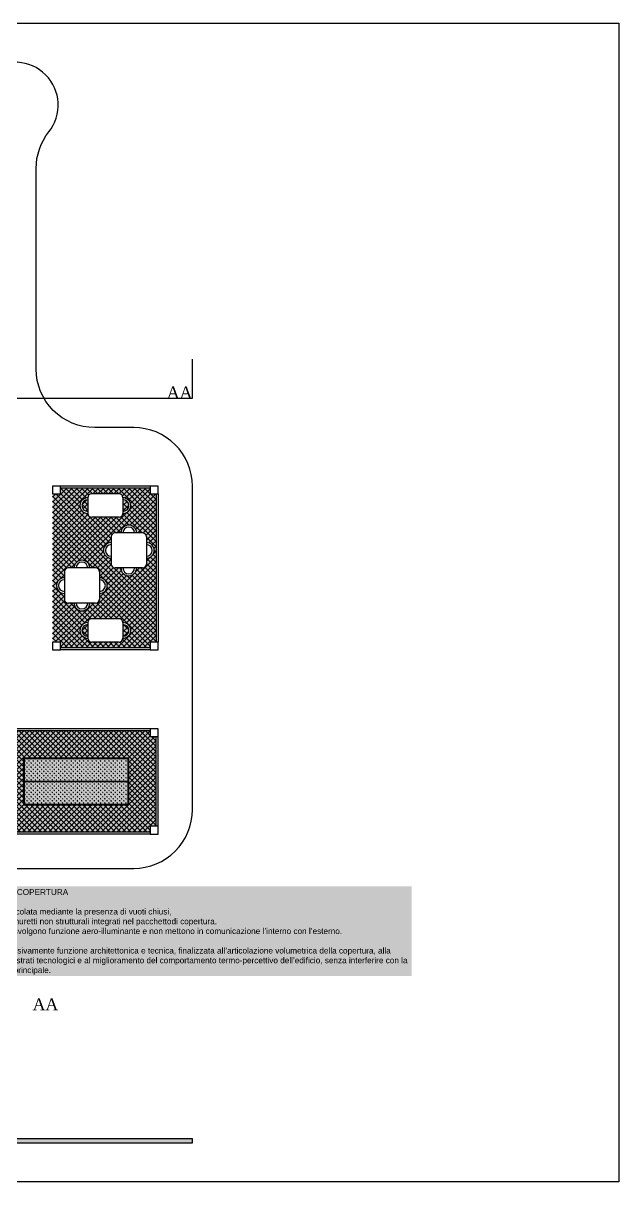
# Model space of a CAD drawing. Header units: millimetres. Extents: x 0 to 2688, y 0 to 2044.
# Drawn here: x 2672.96 to 2688.21, y 2014.14 to 2043.84 of the extents above; entities that cross this region are included whole.
import ezdxf

# ---------------------------------------------------------------- set-up
doc = ezdxf.new("R2010")
doc.units = ezdxf.units.MM
doc.linetypes.add('TRATTEGGIATA', pattern=[0.75, 0.5, -0.25])
doc.styles.get("Standard").update_dxf_attribs({"font": 'arial.ttf'})
pattern_1 = [(135, (4634.47287, -403.61022), (-0.067351921, -0.067351921), []), (225, (4634.47287, -403.61022), (0.067351921, -0.067351921), [])]

# ---------------------------------------------------------------- blocks, each defined once
blk = doc.blocks.new('MIS')
at = {"true_color": 0xa19f8c, "transparency": 33554564}
h = blk.add_hatch(color=253, dxfattribs=at)
h.paths.add_polyline_path([(2573.911, 2028.403), (2573.911, 2028.253), (2573.711, 2028.253), (2573.711, 2024.453), (2573.911, 2024.453), (2573.911, 2024.303), (2576.211, 2024.303), (2576.211, 2024.453), (2576.361, 2024.453), (2576.361, 2028.253), (2576.211, 2028.253), (2576.211, 2028.403)])
h.paths.add_polyline_path([(2575.511, 2024.953, -1), (2575.511, 2024.553, -0.414214), (2575.411, 2024.453), (2574.711, 2024.453, -0.414214), (2574.611, 2024.553, -1), (2574.611, 2024.953, -0.414214), (2574.711, 2025.053), (2575.411, 2025.053, -0.414214)], flags=16)
h.paths.add_polyline_path([(2575.511, 2024.903, -1), (2575.511, 2024.603)], flags=0)
h.paths.add_polyline_path([(2575.461, 2026.353), (2575.311, 2026.353, -0.414214), (2575.211, 2026.453), (2575.211, 2026.603, -1), (2575.211, 2027.003), (2575.211, 2027.153, -0.414214), (2575.311, 2027.253), (2575.461, 2027.253, -1), (2575.861, 2027.253), (2576.011, 2027.253, -0.414214), (2576.111, 2027.153), (2576.111, 2027.003, -1), (2576.111, 2026.603), (2576.111, 2026.453, -0.414214), (2576.011, 2026.353), (2575.861, 2026.353, -1)], flags=16)
h.paths.add_polyline_path([(2574.911, 2025.703), (2574.911, 2025.553, -0.414214), (2574.811, 2025.453), (2574.661, 2025.453, -1), (2574.261, 2025.453), (2574.111, 2025.453, -0.414214), (2574.011, 2025.553), (2574.011, 2025.703, -1), (2574.011, 2026.103), (2574.011, 2026.253, -0.414214), (2574.111, 2026.353), (2574.261, 2026.353, -1), (2574.661, 2026.353), (2574.811, 2026.353, -0.414214), (2574.911, 2026.253), (2574.911, 2026.103, -1)], flags=16)
h.paths.add_polyline_path([(2574.611, 2024.603, -1), (2574.611, 2024.903)], flags=0)
h.paths.add_polyline_path([(2575.411, 2027.653), (2574.711, 2027.653, -0.414214), (2574.611, 2027.753, -1), (2574.611, 2028.153, -0.414214), (2574.711, 2028.253), (2575.411, 2028.253, -0.414214), (2575.511, 2028.153, -1), (2575.511, 2027.753, -0.414214)], flags=16)
h.paths.add_polyline_path([(2575.511, 2028.103, -1), (2575.511, 2027.803)], flags=0)
h.paths.add_polyline_path([(2574.611, 2027.803, -1), (2574.611, 2028.103)], flags=0)
at = {"true_color": 0xffffff, "transparency": 33554687}
h = blk.add_hatch(dxfattribs=at)
h.set_pattern_fill('ANSI37', scale=0.03, angle=90, style=0)
h.set_pattern_definition(pattern_1)
h.paths.add_polyline_path([(2576.211, 2028.253), (2576.211, 2028.403), (2573.911, 2028.403), (2573.911, 2028.253), (2573.711, 2028.253), (2573.711, 2024.453), (2573.911, 2024.453), (2573.911, 2024.303), (2576.211, 2024.303), (2576.211, 2024.453), (2576.361, 2024.453), (2576.361, 2028.253)])
h.paths.add_polyline_path([(2575.461, 2026.353), (2575.311, 2026.353, -0.414214), (2575.211, 2026.453), (2575.211, 2026.603, -1), (2575.211, 2027.003), (2575.211, 2027.153, -0.414214), (2575.311, 2027.253), (2575.461, 2027.253, -1), (2575.861, 2027.253), (2576.011, 2027.253, -0.414214), (2576.111, 2027.153), (2576.111, 2027.003, -1), (2576.111, 2026.603), (2576.111, 2026.453, -0.414214), (2576.011, 2026.353), (2575.861, 2026.353, -1)], flags=16)
h.paths.add_polyline_path([(2575.511, 2024.553, -0.414214), (2575.411, 2024.453), (2574.711, 2024.453, -0.414214), (2574.611, 2024.553, -1), (2574.611, 2024.953, -0.414214), (2574.711, 2025.053), (2575.411, 2025.053, -0.414214), (2575.511, 2024.953, -1)], flags=16)
h.paths.add_polyline_path([(2575.511, 2024.603), (2575.511, 2024.903, -1)], flags=0)
h.paths.add_polyline_path([(2574.911, 2025.703), (2574.911, 2025.553, -0.414214), (2574.811, 2025.453), (2574.661, 2025.453, -1), (2574.261, 2025.453), (2574.111, 2025.453, -0.414214), (2574.011, 2025.553), (2574.011, 2025.703, -1), (2574.011, 2026.103), (2574.011, 2026.253, -0.414214), (2574.111, 2026.353), (2574.261, 2026.353, -1), (2574.661, 2026.353), (2574.811, 2026.353, -0.414214), (2574.911, 2026.253), (2574.911, 2026.103, -1)], flags=16)
h.paths.add_polyline_path([(2574.611, 2024.603, -1), (2574.611, 2024.903)], flags=0)
h.paths.add_polyline_path([(2575.411, 2027.653), (2574.711, 2027.653, -0.414214), (2574.611, 2027.753, -1), (2574.611, 2028.153, -0.414214), (2574.711, 2028.253), (2575.411, 2028.253, -0.414214), (2575.511, 2028.153, -1), (2575.511, 2027.753, -0.414214)], flags=16)
h.paths.add_polyline_path([(2575.511, 2028.103, -1), (2575.511, 2027.803)], flags=0)
h.paths.add_polyline_path([(2574.611, 2027.803, -1), (2574.611, 2028.103)], flags=0)
h = blk.add_hatch(color=7, dxfattribs=at)
h.paths.add_polyline_path([(2575.511, 2024.903), (2575.511, 2024.603, 1)])
h.paths.add_polyline_path([(2574.611, 2024.603), (2574.611, 2024.903, 1)])
h.paths.add_polyline_path([(2574.611, 2027.803), (2574.611, 2028.103, 1)])
h.paths.add_polyline_path([(2575.511, 2027.803, 1), (2575.511, 2028.103)])
at = {"true_color": 0xa19f8c, "transparency": 33554564}
h = blk.add_hatch(color=253, dxfattribs=at)
h.paths.add_polyline_path([(2576.211, 2019.581), (2576.211, 2019.731), (2576.361, 2019.731), (2576.361, 2022.031), (2576.211, 2022.031), (2576.211, 2022.181), (2572.411, 2022.181), (2572.411, 2022.031), (2572.261, 2022.031), (2572.261, 2019.731), (2572.411, 2019.731), (2572.411, 2019.581)])
h.paths.add_polyline_path([(2572.961, 2021.481), (2572.961, 2020.281), (2575.661, 2020.281), (2575.661, 2021.481)], flags=16)
at = {"true_color": 0xffffff, "transparency": 33554687}
h = blk.add_hatch(dxfattribs=at)
h.set_pattern_fill('ANSI37', scale=0.03, angle=90, style=0)
h.set_pattern_definition(pattern_1)
h.paths.add_polyline_path([(2572.411, 2022.181), (2572.411, 2022.031), (2572.261, 2022.031), (2572.261, 2019.731), (2572.411, 2019.731), (2572.411, 2019.581), (2576.211, 2019.581), (2576.211, 2019.731), (2576.361, 2019.731), (2576.361, 2022.031), (2576.211, 2022.031), (2576.211, 2022.181)])
h.paths.add_polyline_path([(2575.661, 2020.281), (2575.661, 2021.481), (2572.961, 2021.481), (2572.961, 2020.281)], flags=16)
at = {"true_color": 0xc8dfa5, "transparency": 33554687}
h = blk.add_hatch(color=9, dxfattribs=at)
h.paths.add_polyline_path([(2572.961, 2020.281), (2575.661, 2020.281), (2575.661, 2021.481), (2572.961, 2021.481)])
h.paths.add_polyline_path([(2572.981, 2020.891), (2575.641, 2020.891), (2575.641, 2021.461), (2572.981, 2021.461)], flags=16)
h.paths.add_polyline_path([(2572.981, 2020.301), (2575.641, 2020.301), (2575.641, 2020.871), (2572.981, 2020.871)], flags=16)
at = {"transparency": 33554687}
h = blk.add_hatch(color=26, dxfattribs=at)
h.paths.add_polyline_path([(2572.981, 2020.871), (2572.981, 2020.301), (2575.641, 2020.301), (2575.641, 2020.871)])
h.paths.add_polyline_path([(2572.981, 2021.461), (2572.981, 2020.891), (2575.641, 2020.891), (2575.641, 2021.461)])
at = {"true_color": 0x83b13e, "transparency": 33554687}
h = blk.add_hatch(dxfattribs=at)
h.set_pattern_fill('GRASS', color=65, scale=0.003, angle=90, style=0)
h.set_pattern_definition([(180, (100, 0), (-0.0538815367, -0.0538815367), [0.0142875, -0.0934755734]), (135, (100, 0), (-0.0538815367, -0.0538815367), [0.0142875, -0.0619125]), (225, (100, 0), (0.0538815367, -0.0538815367), [0.0142875, -0.0619125])])
h.paths.add_polyline_path([(2572.981, 2020.871), (2572.981, 2020.301), (2575.641, 2020.301), (2575.641, 2020.871)])
h.paths.add_polyline_path([(2575.641, 2020.891), (2575.641, 2021.461), (2572.981, 2021.461), (2572.981, 2020.891)])
for p, q in [((2573.911, 2028.453), (2573.711, 2028.453)), ((2573.711, 2028.453), (2573.711, 2028.253)), ((2573.711, 2028.253), (2573.911, 2028.253)), ((2573.911, 2028.253), (2573.911, 2028.453)), ((2575.411, 2028.253), (2574.711, 2028.253)), ((2576.411, 2028.453), (2576.211, 2028.453)), ((2576.211, 2028.453), (2576.211, 2028.253)), ((2576.211, 2028.253), (2576.411, 2028.253)), ((2576.411, 2028.253), (2576.411, 2028.453)), ((2574.611, 2028.153), (2574.611, 2027.753)), ((2575.511, 2028.153), (2575.511, 2027.753)), ((2575.411, 2027.653), (2574.711, 2027.653)), ((2575.211, 2027.153), (2575.211, 2026.453)), ((2576.011, 2027.253), (2575.311, 2027.253)), ((2576.111, 2027.153), (2576.111, 2026.453)), ((2574.011, 2026.253), (2574.011, 2025.553)), ((2574.811, 2026.353), (2574.111, 2026.353)), ((2574.911, 2026.253), (2574.911, 2025.553)), ((2576.011, 2026.353), (2575.311, 2026.353)), ((2574.811, 2025.453), (2574.111, 2025.453)), ((2574.611, 2024.953), (2574.611, 2024.553)), ((2575.411, 2025.053), (2574.711, 2025.053)), ((2575.511, 2024.953), (2575.511, 2024.553)), ((2573.911, 2024.453), (2573.711, 2024.453)), ((2573.711, 2024.453), (2573.711, 2024.253)), ((2573.911, 2024.253), (2573.911, 2024.453)), ((2575.411, 2024.453), (2574.711, 2024.453)), ((2576.411, 2024.453), (2576.211, 2024.453)), ((2576.211, 2024.453), (2576.211, 2024.253)), ((2576.411, 2024.253), (2576.411, 2024.453)), ((2573.711, 2024.253), (2573.911, 2024.253)), ((2576.211, 2024.253), (2576.411, 2024.253)), ((2576.411, 2022.231), (2576.211, 2022.231)), ((2576.211, 2022.231), (2576.211, 2022.031)), ((2576.211, 2022.031), (2576.411, 2022.031)), ((2576.411, 2022.031), (2576.411, 2022.231)), ((2576.411, 2019.731), (2576.211, 2019.731)), ((2576.211, 2019.731), (2576.211, 2019.531)), ((2576.411, 2019.531), (2576.411, 2019.731)), ((2576.211, 2019.531), (2576.411, 2019.531))]:
    blk.add_line(p, q)
blk.add_lwpolyline([(2557.689, 2036.596), (2557.689, 2024.809, -0.169472), (2557.364, 2023.876, 0.892135), (2558.913, 2022.327, -0.169472), (2559.846, 2022.653), (2562.289, 2022.653, -0.414214), (2563.789, 2021.153), (2563.789, 2020.153, 0.414214), (2565.289, 2018.653), (2575.789, 2018.653, 0.414214), (2577.289, 2020.153), (2577.289, 2028.453, 0.414214), (2575.789, 2029.953), (2574.789, 2029.953, -0.414214), (2573.289, 2031.453), (2573.289, 2036.596, -0.169472), (2573.615, 2037.529, 0.892135), (2572.066, 2039.078, -0.169472), (2571.133, 2038.753), (2559.846, 2038.753, -0.169472), (2558.913, 2039.078, 0.892135), (2557.364, 2037.529, -0.169472)], format="xyb", close=True)
for points in [[(2576.211, 2028.453), (2573.911, 2028.453)], [(2576.211, 2028.403), (2573.911, 2028.403)], [(2576.361, 2028.253), (2576.361, 2024.453)], [(2576.411, 2028.253), (2576.411, 2024.453)], [(2576.211, 2024.303), (2573.911, 2024.303)], [(2576.211, 2024.253), (2573.911, 2024.253)], [(2576.211, 2022.231), (2572.411, 2022.231)], [(2576.211, 2022.181), (2572.411, 2022.181)], [(2576.361, 2019.731), (2576.361, 2022.031)], [(2576.411, 2019.731), (2576.411, 2022.031)], [(2576.211, 2019.581), (2572.411, 2019.581)], [(2576.211, 2019.531), (2572.411, 2019.531)]]:
    blk.add_lwpolyline(points)
for points in [[(2572.961, 2020.281), (2575.661, 2020.281), (2575.661, 2021.481), (2572.961, 2021.481)], [(2572.981, 2020.891), (2575.641, 2020.891), (2575.641, 2021.461), (2572.981, 2021.461)], [(2572.981, 2020.301), (2575.641, 2020.301), (2575.641, 2020.871), (2572.981, 2020.871)]]:
    blk.add_lwpolyline(points, close=True)
for centre, radius, start, end in [((2574.711, 2028.153), 0.1, 90, 180), ((2575.411, 2028.153), 0.1, 0, 90), ((2574.611, 2027.953), 0.2, 90, 270), ((2574.611, 2027.953), 0.15, 90, 270), ((2575.511, 2027.953), 0.2, 270, 90), ((2575.511, 2027.953), 0.15, 270, 90), ((2574.711, 2027.753), 0.1, 180, 270), ((2575.411, 2027.753), 0.1, 270, 0), ((2575.661, 2027.253), 0.2, 0, 180), ((2575.661, 2027.253), 0.15, 0, 180), ((2575.311, 2027.153), 0.1, 90, 180), ((2576.011, 2027.153), 0.1, 0, 90), ((2575.211, 2026.803), 0.2, 90, 270), ((2575.211, 2026.803), 0.15, 90, 270), ((2576.111, 2026.803), 0.2, 270, 90), ((2576.111, 2026.803), 0.15, 270, 90), ((2574.461, 2026.353), 0.2, 0, 180), ((2574.461, 2026.353), 0.15, 0, 180), ((2575.311, 2026.453), 0.1, 180, 270), ((2576.011, 2026.453), 0.1, 270, 0), ((2574.111, 2026.253), 0.1, 90, 180), ((2574.811, 2026.253), 0.1, 0, 90), ((2575.661, 2026.353), 0.2, 180, 0), ((2575.661, 2026.353), 0.15, 180, 0), ((2574.011, 2025.903), 0.2, 90, 270), ((2574.011, 2025.903), 0.15, 90, 270), ((2574.911, 2025.903), 0.2, 270, 90), ((2574.911, 2025.903), 0.15, 270, 90), ((2574.111, 2025.553), 0.1, 180, 270), ((2574.811, 2025.553), 0.1, 270, 0), ((2574.461, 2025.453), 0.2, 180, 0), ((2574.461, 2025.453), 0.15, 180, 0), ((2574.611, 2024.753), 0.2, 90, 270), ((2574.711, 2024.953), 0.1, 90, 180), ((2575.411, 2024.953), 0.1, 0, 90), ((2575.511, 2024.753), 0.2, 270, 90), ((2574.611, 2024.753), 0.15, 90, 270), ((2575.511, 2024.753), 0.15, 270, 90), ((2574.711, 2024.553), 0.1, 180, 270), ((2575.411, 2024.553), 0.1, 270, 0)]:
    blk.add_arc(centre, radius, start, end)

msp = doc.modelspace()

# ---------------------------------------------------------------- hatches: boundary and pattern name
at = {"true_color": 0x939598, "transparency": 33554661}
h = msp.add_hatch(color=252, dxfattribs=at)
h.paths.add_polyline_path([(2663.789, 2015.235), (2657.124, 2015.235), (2657.124, 2015.135), (2663.789, 2015.135)])
h.paths.add_polyline_path([(2677.289, 2015.235), (2663.789, 2015.235), (2663.789, 2015.135), (2677.289, 2015.135)])

# ---------------------------------------------------------------- linework, layer by layer
for p, q in [((2677.289, 2015.235), (2657.124, 2015.235)), ((2677.289, 2015.135), (2677.289, 2015.235)), ((2657.124, 2015.135), (2677.289, 2015.135))]:
    msp.add_line(p, q)
msp.add_lwpolyline([(2646.207, 2043.835), (2688.207, 2043.835), (2688.207, 2014.135), (2646.207, 2014.135)], close=True)
at = {"color": 1}
msp.add_lwpolyline([(2657.124, 2035.22), (2657.124, 2034.22), (2677.289, 2034.22), (2677.289, 2035.22)], dxfattribs=at)

# ---------------------------------------------------------------- block references
msp.add_blockref('MIS', (100, 3.517))

# ---------------------------------------------------------------- texts
at = {"color": 1, "linetype": 'TRATTEGGIATA', "ltscale": 0.3, "char_height": 0.3, "attachment_point": 3}
for insert in [(2677.289, 2034.52), (2673.854, 2018.835)]:
    msp.add_mtext_dynamic_manual_height_columns('{\\fTimes New Roman|b0|i0|c0|p18;AA}', width=6.2026, gutter_width=12.5, heights=[0], dxfattribs=dict(at, insert=insert))
at = {"insert": (2671.06, 2021.638), "char_height": 0.15, "width": 11.77238, "attachment_point": 1, "bg_fill": 1, "box_fill_scale": 1.5, "bg_fill_color": 256, "bg_fill_true_color": 16764159, "bg_fill_transparency": 0}
msp.add_mtext('VUOTI CHIUSI IN COPERTURA\\P\\PLa copertura è articolata mediante la presenza di vuoti chiusi,\\Pdelimitati da setti/muretti non strutturali integrati nel pacchettodi copertura.\\PTali elementi non svolgono funzione aero-illuminante e non mettono in comunicazione l’interno con l’esterno.\\P\\PI vuoti hanno esclusivamente funzione architettonica e tecnica, finalizzata all’articolazione volumetrica della copertura, alla schermatura degli strati tecnologici e al miglioramento del comportamento termo-percettivo dell’edificio, senza interferire con la struttura portante principale.', dxfattribs=at)

doc.saveas('drawing.dxf')
